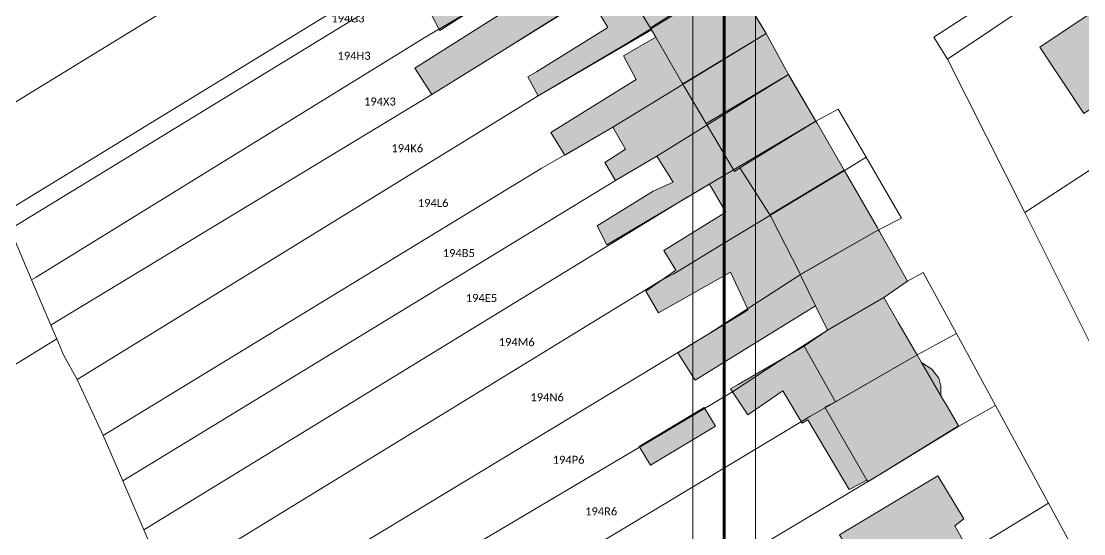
# Model space of a CAD drawing. Header units: metres. Extents: x 113120 to 240396, y 120329 to 242116.
# Drawn here: x 114112.8 to 114219.1, y 121321.2 to 121372.5 of the extents above; entities that cross this region are included whole.
import ezdxf

# ---------------------------------------------------------------- set-up
doc = ezdxf.new("R2010")
doc.units = ezdxf.units.M
doc.header["$LTSCALE"] = 3
doc.layers.get('0').update_dxf_attribs({"lineweight": 0})
for name, color, linetype, lineweight in [('Bpn_CaPa', 78, 'Continuous', 0), ('Bpn_ReBu', 4, 'Continuous', 0), ('Bpt_CaNu', 7, 'Continuous', 0), ('Carroyage(1)', 7, 'Continuous', 0), ('Hachure bâtiment', 11, 'Continuous', 0)]:
    doc.layers.add(name, color=color, linetype=linetype, lineweight=lineweight)
doc.styles.add('Legend', font='')
doc.styles.get('Legend').set_extended_font_data('Calibri')

msp = doc.modelspace()

# ---------------------------------------------------------------- hatches: boundary and pattern name
at = {"layer": 'Hachure bâtiment'}
h = msp.add_hatch(color=256, dxfattribs=at)
h.dxf.hatch_style = 1
h.paths.add_polyline_path([(114170.08, 121380.76), (114172.53, 121377.04), (114172.61, 121376.91), (114172.73, 121376.72), (114175.64, 121371.93), (114175.73, 121371.79), (114175.85, 121371.59), (114164.53, 121365), (114163.48, 121366.88), (114164.34, 121367.41), (114171.47, 121371.82), (114169.65, 121374.92), (114153.88, 121365.12), (114152.2, 121367.77), (114161.87, 121373.88), (114162.5, 121372.98), (114165.65, 121375.02), (114164.3, 121377.7), (114154.7, 121371.52), (114154.6, 121371.7), (114153.23, 121374.32), (114160.28, 121378.7), (114161.25, 121377), (114163, 121378.18), (114162.1, 121379.77), (114165.17, 121381.57), (114163.88, 121383.88), (114166.95, 121385.48)])
h = msp.add_hatch(color=256, dxfattribs=at)
h.dxf.hatch_style = 1
h.paths.add_polyline_path([(114180.95, 121381.83), (114183.75, 121377.08), (114183.85, 121376.92), (114175.73, 121371.79), (114175.64, 121371.93), (114172.73, 121376.72), (114172.61, 121376.91), (114180.83, 121382.03)])
h = msp.add_hatch(color=256, dxfattribs=at)
h.dxf.hatch_style = 1
h.paths.add_polyline_path([(114227.05, 121378.13), (114231.48, 121371.53), (114219.07, 121363.24), (114214.65, 121369.85), (114227.04, 121378.15)])
h = msp.add_hatch(color=256, dxfattribs=at)
h.dxf.hatch_style = 1
h.paths.add_polyline_path([(114183.97, 121376.72), (114187.18, 121371.47), (114187.31, 121371.24), (114178.96, 121366.19), (114178.88, 121366.33), (114176.27, 121370.85), (114175.85, 121371.59), (114175.73, 121371.79), (114183.85, 121376.92)])
h = msp.add_hatch(color=256, dxfattribs=at)
h.dxf.hatch_style = 1
h.paths.add_polyline_path([(114189.54, 121367.14), (114181.3, 121362.23), (114179.09, 121365.98), (114178.96, 121366.19), (114187.31, 121371.24)])
h = msp.add_hatch(color=256, dxfattribs=at)
h.dxf.hatch_style = 1
h.paths.add_polyline_path([(114178.88, 121366.33), (114178.96, 121366.19), (114179.09, 121365.98), (114181.3, 121362.23), (114184.13, 121357.43), (114184.67, 121357.8), (114187.56, 121353.28), (114187.68, 121353.09), (114187.77, 121352.92), (114190.66, 121347.27), (114190.72, 121347.14), (114190.82, 121346.94), (114192.25, 121344), (114183.27, 121338.47), (114180.2, 121336.58), (114178.47, 121339.3), (114178.85, 121339.54), (114185.5, 121343.62), (114183.75, 121347.37), (114176.53, 121343.3), (114175.28, 121345.48), (114178.28, 121347.57), (114177.08, 121349.53), (114183.27, 121353.38), (114181.63, 121356.18), (114171.38, 121350.1), (114170.4, 121352), (114176, 121355.47), (114178, 121356.38), (114176.38, 121358.98), (114172.23, 121356.53), (114171.18, 121358.32), (114173.23, 121359.68), (114171.97, 121361.88), (114167.18, 121359.08), (114165.78, 121361.32), (114174.3, 121366.62), (114173.05, 121368.98), (114176.27, 121370.85)])
h = msp.add_hatch(color=256, dxfattribs=at)
h.dxf.hatch_style = 1
h.paths.add_polyline_path([(114189.65, 121366.93), (114192.18, 121362.63), (114192.28, 121362.47), (114184.67, 121357.8), (114184.13, 121357.43), (114181.3, 121362.23), (114189.54, 121367.14)])
h = msp.add_hatch(color=256, dxfattribs=at)
h.dxf.hatch_style = 1
h.paths.add_polyline_path([(114192.4, 121362.27), (114195.12, 121357.55), (114187.68, 121353.09), (114187.56, 121353.28), (114184.67, 121357.8), (114192.28, 121362.47)])
h = msp.add_hatch(color=256, dxfattribs=at)
h.dxf.hatch_style = 1
h.paths.add_polyline_path([(114198.43, 121351.81), (114198.55, 121351.61), (114190.72, 121347.14), (114190.66, 121347.27), (114187.77, 121352.92), (114187.68, 121353.09), (114195.12, 121357.55)])
h = msp.add_hatch(color=256, dxfattribs=at)
h.dxf.hatch_style = 1
h.paths.add_polyline_path([(114198.65, 121351.43), (114201.45, 121346.47), (114199.07, 121344.83), (114193.43, 121341.58), (114192.25, 121344), (114190.82, 121346.94), (114190.72, 121347.14), (114198.55, 121351.61)])
h = msp.add_hatch(color=256, dxfattribs=at)
h.dxf.hatch_style = 1
h.paths.add_polyline_path([(114200.51, 121342.35), (114202.25, 121339.37), (114202.4, 121339.1), (114194.25, 121334.4), (114191.1, 121339.97), (114193.43, 121341.58), (114199.07, 121344.83)])
h = msp.add_hatch(color=256, dxfattribs=at)
h.dxf.hatch_style = 1
h.paths.add_polyline_path([(114194.25, 121334.4), (114193.18, 121333.88), (114197.37, 121326.59), (114195.94, 121325.82), (114195.6, 121325.64), (114191.47, 121332.6), (114190.9, 121332.27), (114188.97, 121335.5), (114185.48, 121333.1), (114183.94, 121335.41), (114183.75, 121335.7), (114184.51, 121336.14), (114191.1, 121339.97)])
h = msp.add_hatch(color=256, dxfattribs=at)
h.dxf.hatch_style = 1
h.paths.add_polyline_path([(114202.85, 121338.33), (114204.78, 121335.02), (114205.43, 121333.91), (114206.54, 121332.01), (114197.47, 121326.42), (114197.37, 121326.59), (114193.18, 121333.88), (114194.25, 121334.4), (114202.4, 121339.1)])
h = msp.add_hatch(color=256, dxfattribs=at)
h.dxf.hatch_style = 1
h.paths.add_polyline_path([(114203.88, 121337.67), (114204.57, 121336.77), (114204.77, 121335.97), (114204.78, 121335.02), (114202.85, 121338.33)], flags=17)
h = msp.add_hatch(color=256, dxfattribs=at)
h.dxf.hatch_style = 1
h.paths.add_polyline_path([(114182.23, 121331.98), (114175.73, 121328.07), (114174.6, 121329.93), (114181.1, 121333.83)])
h = msp.add_hatch(color=256, dxfattribs=at)
h.dxf.hatch_style = 1
h.paths.add_polyline_path([(114207.56, 121319.52), (114198.83, 121314.26), (114198.68, 121314.52), (114194.65, 121321.13), (114204.47, 121327.03), (114207.08, 121322.72), (114206.15, 121322.03)])

# ---------------------------------------------------------------- linework, layer by layer
at = {"flags": 128}
msp.add_lwpolyline([(113667.48, 120723.71), (114179.98, 120723.71), (114179.98, 121453.71), (113667.48, 121453.71)], close=True, dxfattribs=at)
at = {"layer": 'Bpn_CaPa'}
for points in [[(114286.93, 121421.8), (114248.62, 121397.55), (114218.02, 121377.11), (114205.44, 121368.66), (114204.08, 121370.87), (114208.6, 121373.78), (114205.42, 121378.17), (114212.95, 121383.18), (114224.26, 121391.26), (114277.48, 121429.43), (114286.93, 121421.8)], [(114111.42, 121353.49), (114111.05, 121353.26), (114107.54, 121361.5), (114155.82, 121391.1), (114160.58, 121394.06), (114160.35, 121394.41), (114168.25, 121399.62), (114170.47, 121401.08), (114175.93, 121392.99), (114111.42, 121353.49)], [(114205.44, 121368.66), (114218.02, 121377.11), (114248.62, 121397.55), (114259.15, 121383.35), (114213.15, 121353.32), (114205.44, 121368.66)], [(114175.93, 121392.99), (114180.24, 121387.23), (114178.18, 121385.95), (114175.05, 121390.58), (114166.96, 121385.47), (114112.11, 121351.9), (114111.73, 121351.67), (114111.05, 121353.26), (114111.42, 121353.49), (114175.93, 121392.99)], [(114114.34, 121346.87), (114113.88, 121346.59), (114111.73, 121351.67), (114112.11, 121351.9), (114166.96, 121385.47), (114175.05, 121390.58), (114178.18, 121385.95), (114170.08, 121380.75), (114166.84, 121378.86), (114163.8, 121377.08), (114153.12, 121370.79), (114151.46, 121369.76), (114114.34, 121346.87)], [(114116.17, 121342.31), (114115.8, 121342.09), (114113.88, 121346.59), (114114.34, 121346.87), (114151.46, 121369.76), (114153.12, 121370.79), (114163.8, 121377.08), (114166.84, 121378.86), (114170.08, 121380.75), (114178.18, 121385.95), (114180.82, 121382.05), (114172.63, 121376.88), (114160.88, 121369.47), (114153.88, 121365.12), (114116.17, 121342.31)], [(114259.15, 121383.35), (114270.29, 121369.4), (114220.74, 121338.2), (114213.15, 121353.32), (114259.15, 121383.35)], [(114164.53, 121365), (114118.44, 121336.64), (114117.06, 121339.12), (114116.39, 121340.7), (114115.8, 121342.09), (114116.17, 121342.31), (114153.88, 121365.12), (114160.88, 121369.47), (114172.63, 121376.88), (114180.82, 121382.05), (114183.96, 121376.73), (114172.87, 121369.92), (114164.53, 121365)], [(114183.96, 121376.73), (114187.31, 121371.24), (114171.97, 121361.88), (114164.83, 121357.73), (114121.03, 121331.03), (114118.44, 121336.64), (114164.53, 121365), (114172.87, 121369.92), (114183.96, 121376.73)], [(114189.54, 121367.14), (114176.38, 121358.98), (114172.23, 121356.53), (114122.98, 121326.5), (114121.03, 121331.03), (114164.83, 121357.73), (114171.97, 121361.88), (114187.31, 121371.24), (114189.54, 121367.14)], [(114125.09, 121321.62), (114122.98, 121326.5), (114172.23, 121356.53), (114176.38, 121358.98), (114189.54, 121367.14), (114192.28, 121362.47), (114179.15, 121354.71), (114125.09, 121321.62)], [(114127.4, 121316.28), (114125.09, 121321.62), (114179.15, 121354.71), (114192.28, 121362.47), (114194.5, 121363.66), (114197.3, 121358.86), (114195.19, 121357.58), (114187.85, 121353.14), (114182.7, 121350.02), (114178.06, 121347.21), (114176.79, 121346.54), (114127.4, 121316.28)], [(114127.4, 121316.28), (114176.79, 121346.54), (114178.06, 121347.21), (114182.7, 121350.02), (114187.85, 121353.14), (114195.19, 121357.58), (114197.3, 121358.86), (114200.84, 121352.76), (114198.55, 121351.61), (114190.64, 121347.07), (114181.57, 121341.2), (114130.06, 121310.06), (114127.4, 121316.28)], [(114130.06, 121310.06), (114181.57, 121341.2), (114190.64, 121347.07), (114198.55, 121351.61), (114201.45, 121346.47), (114199.07, 121344.83), (114193.43, 121341.58), (114188.5, 121338.42), (114183.95, 121335.42), (114175.62, 121330.43), (114132.34, 121304.81), (114130.06, 121310.06)], [(114134.87, 121298.76), (114132.34, 121304.81), (114175.62, 121330.43), (114183.95, 121335.42), (114188.5, 121338.42), (114193.43, 121341.58), (114199.07, 121344.83), (114201.45, 121346.47), (114203, 121347.35), (114206.32, 121341.23), (114202.41, 121339.1), (114194.85, 121334.75), (114191.68, 121332.93), (114134.87, 121298.76)], [(114152.98, 121257.17), (114096.28, 121220.17), (114092.62, 121239.86), (114087.47, 121238.37), (114061.25, 121306.69), (114099.74, 121330.43), (114116.39, 121340.7), (114117.06, 121339.12), (114118.44, 121336.64), (114121.03, 121331.03), (114122.98, 121326.5), (114125.09, 121321.62), (114127.4, 121316.28), (114130.06, 121310.06), (114132.34, 121304.81), (114134.87, 121298.76), (114138.31, 121290.97), (114142.57, 121281.09), (114147.44, 121269.8), (114151.23, 121261), (114152.98, 121257.17)], [(114134.87, 121298.76), (114191.68, 121332.93), (114194.85, 121334.75), (114202.41, 121339.1), (114206.32, 121341.23), (114210.22, 121334.05), (114206.55, 121331.98), (114198.95, 121327.33), (114187.83, 121320.67), (114184.76, 121318.85), (114138.31, 121290.97), (114134.87, 121298.76)], [(114142.57, 121281.09), (114138.31, 121290.97), (114184.76, 121318.85), (114187.83, 121320.67), (114198.95, 121327.33), (114206.55, 121331.98), (114210.22, 121334.05), (114215.54, 121324.27), (114207.59, 121319.46), (114198.84, 121314.25), (114142.57, 121281.09)], [(114221.21, 121313.84), (114219.11, 121312.59), (114210.98, 121307.73), (114206.12, 121304.82), (114202.48, 121302.64), (114188.95, 121294.55), (114147.44, 121269.8), (114142.57, 121281.09), (114198.84, 121314.25), (114207.59, 121319.46), (114215.54, 121324.27), (114221.21, 121313.84)]]:
    msp.add_lwpolyline(points, close=True, dxfattribs=at)
for points in [[(114095.43, 121373.68), (114123.75, 121389.61), (114126.2, 121385.25), (114153.53, 121401.43), (114154.21, 121401.91), (114162.22, 121407.58), (114164.32, 121409.07), (114170.47, 121401.08), (114168.25, 121399.62), (114160.35, 121394.41), (114160.58, 121394.06), (114155.82, 121391.1), (114107.54, 121361.5)], [(114111.73, 121351.67), (114113.88, 121346.59), (114115.8, 121342.09), (114116.39, 121340.7), (114099.74, 121330.43)]]:
    msp.add_lwpolyline(points, dxfattribs=at)
at = {"layer": 'Bpn_ReBu'}
for points in [[(114180.95, 121381.83), (114183.75, 121377.08), (114183.85, 121376.92), (114175.73, 121371.79), (114175.64, 121371.93), (114172.73, 121376.72), (114172.61, 121376.91), (114180.83, 121382.03), (114180.95, 121381.83)], [(114227.05, 121378.13), (114231.48, 121371.53), (114219.07, 121363.24), (114214.65, 121369.85), (114227.04, 121378.15), (114227.05, 121378.13)], [(114183.97, 121376.72), (114187.18, 121371.47), (114187.31, 121371.24), (114178.96, 121366.19), (114178.88, 121366.33), (114176.27, 121370.85), (114175.85, 121371.59), (114175.73, 121371.79), (114183.85, 121376.92), (114183.97, 121376.72)], [(114189.54, 121367.14), (114181.3, 121362.23), (114179.09, 121365.98), (114178.96, 121366.19), (114187.31, 121371.24), (114189.54, 121367.14)], [(114178.88, 121366.33), (114178.96, 121366.19), (114179.09, 121365.98), (114181.3, 121362.23), (114184.13, 121357.43), (114184.67, 121357.8), (114187.56, 121353.28), (114187.68, 121353.09), (114187.77, 121352.92), (114190.66, 121347.27), (114190.72, 121347.14), (114190.82, 121346.94), (114192.25, 121344), (114183.27, 121338.47), (114180.2, 121336.58), (114178.47, 121339.3), (114178.85, 121339.54), (114185.5, 121343.62), (114183.75, 121347.37), (114176.53, 121343.3), (114175.28, 121345.48), (114178.28, 121347.57), (114177.08, 121349.53), (114183.27, 121353.38), (114181.63, 121356.18), (114171.38, 121350.1), (114170.4, 121352), (114176, 121355.47), (114178, 121356.38), (114176.38, 121358.98), (114172.23, 121356.53), (114171.18, 121358.32), (114173.23, 121359.68), (114171.97, 121361.88), (114167.18, 121359.08), (114165.78, 121361.32), (114174.3, 121366.62), (114173.05, 121368.98), (114176.27, 121370.85), (114178.88, 121366.33)], [(114189.65, 121366.93), (114192.18, 121362.63), (114192.28, 121362.47), (114184.67, 121357.8), (114184.13, 121357.43), (114181.3, 121362.23), (114189.54, 121367.14), (114189.65, 121366.93)], [(114192.4, 121362.27), (114195.12, 121357.55), (114187.68, 121353.09), (114187.56, 121353.28), (114184.67, 121357.8), (114192.28, 121362.47), (114192.4, 121362.27)], [(114198.43, 121351.81), (114198.55, 121351.61), (114190.72, 121347.14), (114190.66, 121347.27), (114187.77, 121352.92), (114187.68, 121353.09), (114195.12, 121357.55), (114198.43, 121351.81)], [(114198.65, 121351.43), (114201.45, 121346.47), (114199.07, 121344.83), (114193.43, 121341.58), (114192.25, 121344), (114190.82, 121346.94), (114190.72, 121347.14), (114198.55, 121351.61), (114198.65, 121351.43)], [(114200.51, 121342.35), (114202.25, 121339.37), (114202.4, 121339.1), (114194.25, 121334.4), (114191.1, 121339.97), (114193.43, 121341.58), (114199.07, 121344.83), (114200.51, 121342.35)], [(114194.25, 121334.4), (114193.18, 121333.88), (114197.37, 121326.59), (114195.94, 121325.82), (114195.6, 121325.64), (114191.47, 121332.6), (114190.9, 121332.27), (114188.97, 121335.5), (114185.48, 121333.1), (114183.94, 121335.41), (114183.75, 121335.7), (114184.51, 121336.14), (114191.1, 121339.97), (114194.25, 121334.4)], [(114202.85, 121338.33), (114204.78, 121335.02), (114205.43, 121333.91), (114206.54, 121332.01), (114197.47, 121326.42), (114197.37, 121326.59), (114193.18, 121333.88), (114194.25, 121334.4), (114202.4, 121339.1), (114202.85, 121338.33)], [(114203.88, 121337.67), (114204.57, 121336.77), (114204.77, 121335.97), (114204.78, 121335.02), (114202.85, 121338.33), (114203.88, 121337.67)], [(114182.23, 121331.98), (114175.73, 121328.07), (114174.6, 121329.93), (114181.1, 121333.83), (114182.23, 121331.98)], [(114207.56, 121319.52), (114198.83, 121314.26), (114198.68, 121314.52), (114194.65, 121321.13), (114204.47, 121327.03), (114207.08, 121322.72), (114206.15, 121322.03), (114207.56, 121319.52)]]:
    msp.add_lwpolyline(points, close=True, dxfattribs=at)
for points in [[(114164.3, 121377.7), (114154.7, 121371.52), (114154.6, 121371.7), (114153.23, 121374.32)], [(114172.73, 121376.72), (114175.64, 121371.93), (114175.73, 121371.79), (114175.85, 121371.59), (114164.53, 121365), (114163.48, 121366.88), (114164.34, 121367.41), (114171.47, 121371.82), (114169.65, 121374.92), (114153.88, 121365.12), (114152.2, 121367.77), (114161.87, 121373.88)]]:
    msp.add_lwpolyline(points, dxfattribs=at)
at = {"layer": 'Carroyage(1)'}
msp.add_lwpolyline([(113661.23, 120717.46), (114186.23, 120717.46), (114186.23, 121459.96), (113661.23, 121459.96)], close=True, dxfattribs=at)
at = {"layer": 'Carroyage(1)', "const_width": 0.312}
msp.add_lwpolyline([(113664.36, 120720.59), (114183.11, 120720.59), (114183.11, 121456.84), (113664.36, 121456.84)], close=True, dxfattribs=at)

# ---------------------------------------------------------------- texts
at = {"layer": 'Bpt_CaNu', "char_height": 0.8, "attachment_point": 7, "style": 'Legend'}
for s, insert in [('194G3', (114143.84, 121372.33)), ('194H3', (114144.46, 121368.59)), ('194X3', (114147.11, 121364.02)), ('194K6', (114149.84, 121359.35)), ('194L6', (114152.49, 121353.88)), ('194B5', (114154.98, 121348.87)), ('194E5', (114157.28, 121344.38)), ('194M6', (114160.57, 121339.97)), ('194N6', (114163.74, 121334.46)), ('194P6', (114165.97, 121328.21)), ('194R6', (114169.21, 121323.05))]:
    msp.add_mtext(s, dxfattribs=dict(at, insert=insert))

doc.saveas('drawing.dxf')
